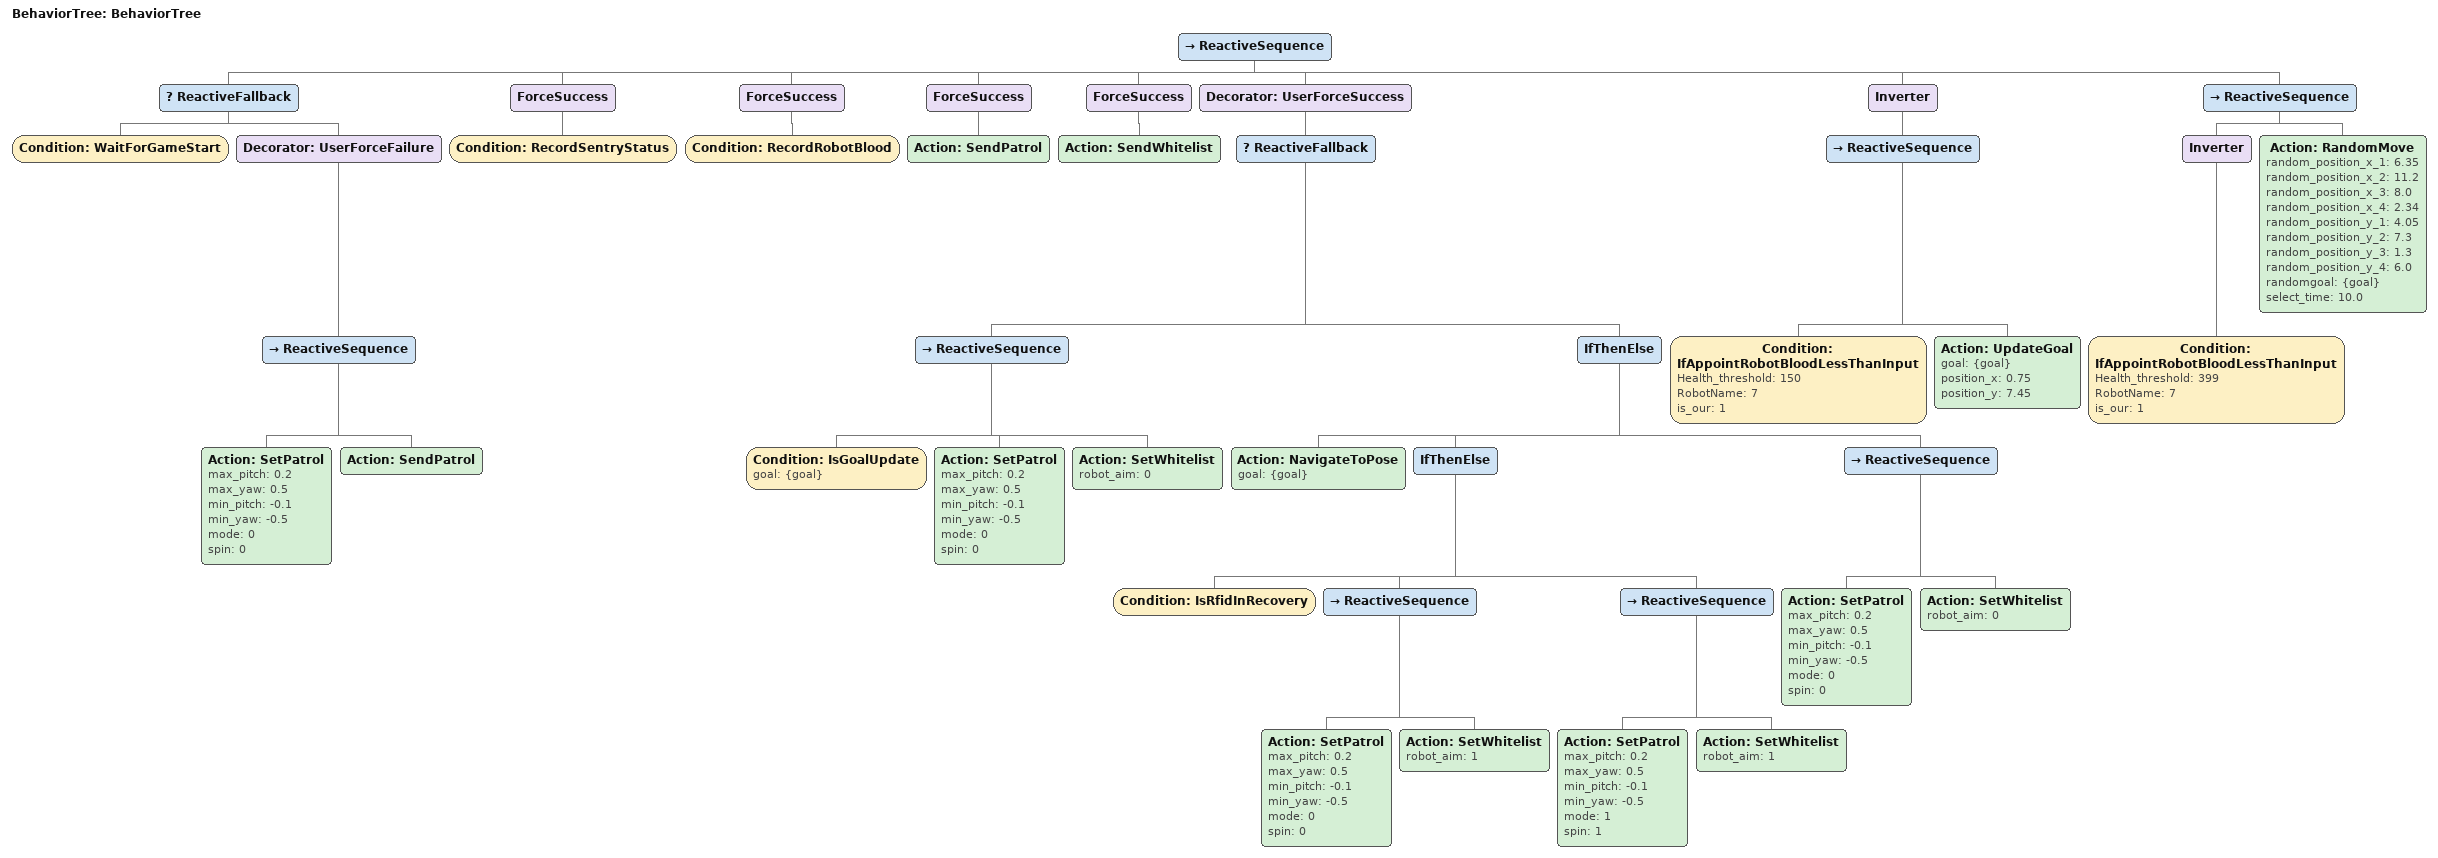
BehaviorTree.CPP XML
<?xml version="1.0"?>
<root main_tree_to_execute="BehaviorTree">
    <BehaviorTree ID="BehaviorTree">
        <ReactiveSequence>
            <ReactiveFallback>
                <Condition ID="WaitForGameStart"/>
                <Decorator ID="UserForceFailure">
                    <ReactiveSequence>
                        <Action ID="SetPatrol" max_pitch="0.2" max_yaw="0.5" min_pitch="-0.1" min_yaw="-0.5" mode="0" spin="0"/>
                        <Action ID="SendPatrol"/>
                    </ReactiveSequence>
                </Decorator>
            </ReactiveFallback>
            <ForceSuccess>
                <Condition ID="RecordSentryStatus"/>
            </ForceSuccess>
            <ForceSuccess>
                <Condition ID="RecordRobotBlood"/>
            </ForceSuccess>
            <ForceSuccess>
                <Action ID="SendPatrol"/>
            </ForceSuccess>
            <ForceSuccess>
                <Action ID="SendWhitelist"/>
            </ForceSuccess>
            <Decorator ID="UserForceSuccess">
                <ReactiveFallback>
                    <ReactiveSequence>
                        <Condition ID="IsGoalUpdate" goal="{goal}"/>
                        <Action ID="SetPatrol" max_pitch="0.2" max_yaw="0.5" min_pitch="-0.1" min_yaw="-0.5" mode="0" spin="0"/>
                        <Action ID="SetWhitelist" robot_aim="0"/>
                    </ReactiveSequence>
                    <IfThenElse>
                        <Action ID="NavigateToPose" goal="{goal}"/>
                        <IfThenElse>
                            <Condition ID="IsRfidInRecovery"/>
                            <ReactiveSequence>
                                <Action ID="SetPatrol" max_pitch="0.2" max_yaw="0.5" min_pitch="-0.1" min_yaw="-0.5" mode="0" spin="0"/>
                                <Action ID="SetWhitelist" robot_aim="1"/>
                            </ReactiveSequence>
                            <ReactiveSequence>
                                <Action ID="SetPatrol" max_pitch="0.2" max_yaw="0.5" min_pitch="-0.1" min_yaw="-0.5" mode="1" spin="1"/>
                                <Action ID="SetWhitelist" robot_aim="1"/>
                            </ReactiveSequence>
                        </IfThenElse>
                        <ReactiveSequence>
                            <Action ID="SetPatrol" max_pitch="0.2" max_yaw="0.5" min_pitch="-0.1" min_yaw="-0.5" mode="0" spin="0"/>
                            <Action ID="SetWhitelist" robot_aim="0"/>
                        </ReactiveSequence>
                    </IfThenElse>
                </ReactiveFallback>
            </Decorator>
            <Inverter>
                <ReactiveSequence>
                    <Condition Health_threshold="150" ID="IfAppointRobotBloodLessThanInput" RobotName="7" is_our="1"/>
                    <Action ID="UpdateGoal" goal="{goal}" position_x="0.75" position_y="7.45"/>
                </ReactiveSequence>
            </Inverter>
            <ReactiveSequence>
                <Inverter>
                    <Condition Health_threshold="399" ID="IfAppointRobotBloodLessThanInput" RobotName="7" is_our="1"/>
                </Inverter>
                <Action ID="RandomMove" random_position_x_1="6.35" random_position_x_2="11.2" random_position_x_3="8.0" random_position_x_4="2.34" random_position_y_1="4.05" random_position_y_2="7.3" random_position_y_3="1.3" random_position_y_4="6.0" randomgoal="{goal}" select_time="10.0"/>
            </ReactiveSequence>
        </ReactiveSequence>
    </BehaviorTree>
</root>
